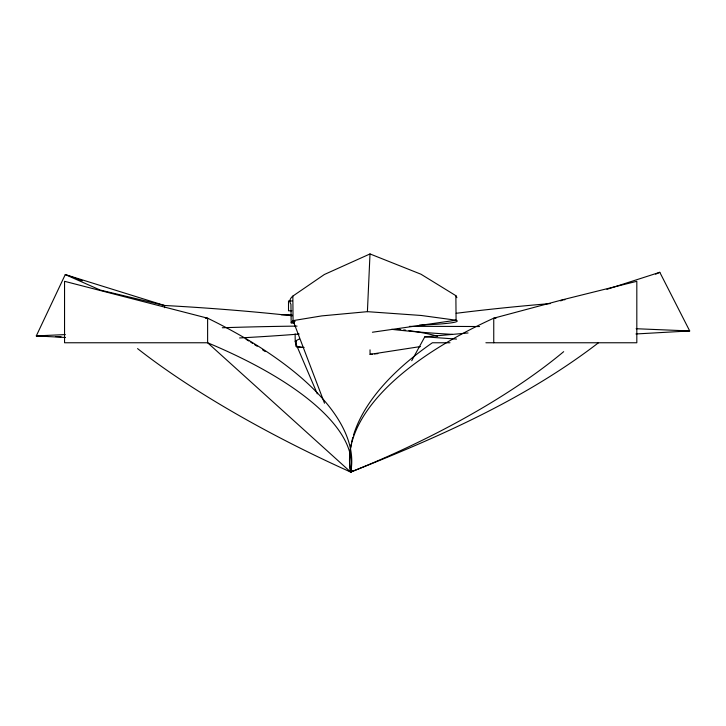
<?xml version="1.0" encoding="UTF-8"?>
<svg xmlns="http://www.w3.org/2000/svg" width="726" height="726" viewBox="0 0 726 726"><rect width="100%" height="100%" fill="white"/><g stroke="black" fill="none" stroke-linecap="round" stroke-linejoin="round"><path stroke-width="1.09" d="M294.429 323.333L291.162 322.879L293.059 320.62L321.8 315.892L367.41 311.663L370.006 253.937L420.971 274.219L455.874 295.682A210.023 30.9 -1.8 0 1 456.872 297.66M411.724 360.704L424.801 336.837A287.187 12.288 -4.3 0 0 468.061 332.962M137.559 348.598A324.894 77.873 24.9 0 0 350.685 472.063L352.409 470.593M598.487 342.763C524.136 399.935 437.315 437.669 350.685 472.063L348.988 470.593L350.685 472.063L352.5 470.702M291.162 322.879L290.945 304.23A221.294 31.318 0.9 0 1 292.85 296.09L324.359 274.501L370.006 253.937M563.675 351.665A324.894 101.912 -22.5 0 1 350.685 472.063A341.293 135.326 13.5 0 0 207.618 318.188L64.55 281.307L64.55 342.763L207.618 342.763A330.929 113.601 11.5 0 1 350.685 472.063L352.573 470.811M560.771 300.945L562.686 299.747L636.82 281.307L636.82 342.763L485.894 342.763M655.669 274.174L659.798 272.304L689.7 330.947L635.94 333.969M659.798 272.304L606.936 289.32M370.024 349.841L370.06 354.352L420.436 346.565M372.42 332.236L456.082 320.211L455.874 295.682M370.06 354.352L372.284 354.143M374.507 353.934L377.847 353.626M65.286 334.577L36.3 335.911L65.267 274.582L164.521 305.483A221.294 19.557 3.9 0 1 292.333 315.774M564.919 299.747L562.686 299.747L493.753 318.188A341.293 143.902 -10.6 0 0 350.685 472.063L207.618 342.763L207.618 318.188L205.376 318.188M292.133 300.972L288.512 300.972L288.512 310.81L291.834 310.81M281.18 314.739L291.879 314.739M496.003 318.188L493.753 318.188L493.753 342.763M449.993 342.763L432.387 342.763A348.335 159.421 -10.4 0 0 353.562 434.992M47.544 336.265L36.3 335.911L65.503 337.499M55.421 336.519L61.048 336.701M636.13 328.724L689.7 330.947M424.801 336.837L456.5 339.078M367.41 311.663L421.189 315.474L456.082 320.211A209.378 7.932 0.6 0 1 419.274 325.194M304.13 347.464L296.308 346.647L295.219 341.447L295.128 333.878M301.771 347.464L296.308 346.647L296.253 341.075M294.193 322.172L292.179 321.672L294.021 322.38M82.292 280.771L65.267 274.582L100.152 290.037L164.521 305.483L164.548 307.715M292.85 296.09L293.059 320.62L295.101 321.4M295.491 342.763L317.307 393.864M293.059 320.62L324.495 403.229M397.539 329.15A204.641 20.001 0.2 0 1 400.67 329.522M403.701 329.903A204.641 20.001 0.2 0 1 405.662 330.158M408.929 330.602A204.641 20.001 0.2 0 1 437.542 336.31M452.48 334.368A204.641 23.731 0.5 0 1 391.568 329.323M409.4 326.373A204.641 2.822 0.5 0 1 479.559 326.546M222.283 327.753A220.686 12.07 -2.2 0 1 297.052 326.11M299.203 334.042A209.378 15.908 -2.3 0 1 239.607 337.944M295.219 341.447A204.641 19.983 -1.2 0 1 299.421 338.988M456.191 313.287A205.267 17.76 -5.3 0 1 550.399 303.568M350.685 472.063A348.335 159.421 -10.4 0 1 351.23 444.167M351.72 441.88A348.335 159.421 -10.4 0 1 352.881 437.288M246.014 339.278A324.894 134.473 14.7 0 1 248.855 341.011M250.733 342.173A324.894 134.473 14.7 0 1 252.594 343.344M254.436 344.505A324.894 134.473 14.7 0 1 257.176 346.257M262.54 349.787A324.894 134.473 14.7 0 1 265.162 351.547"/></g></svg>
